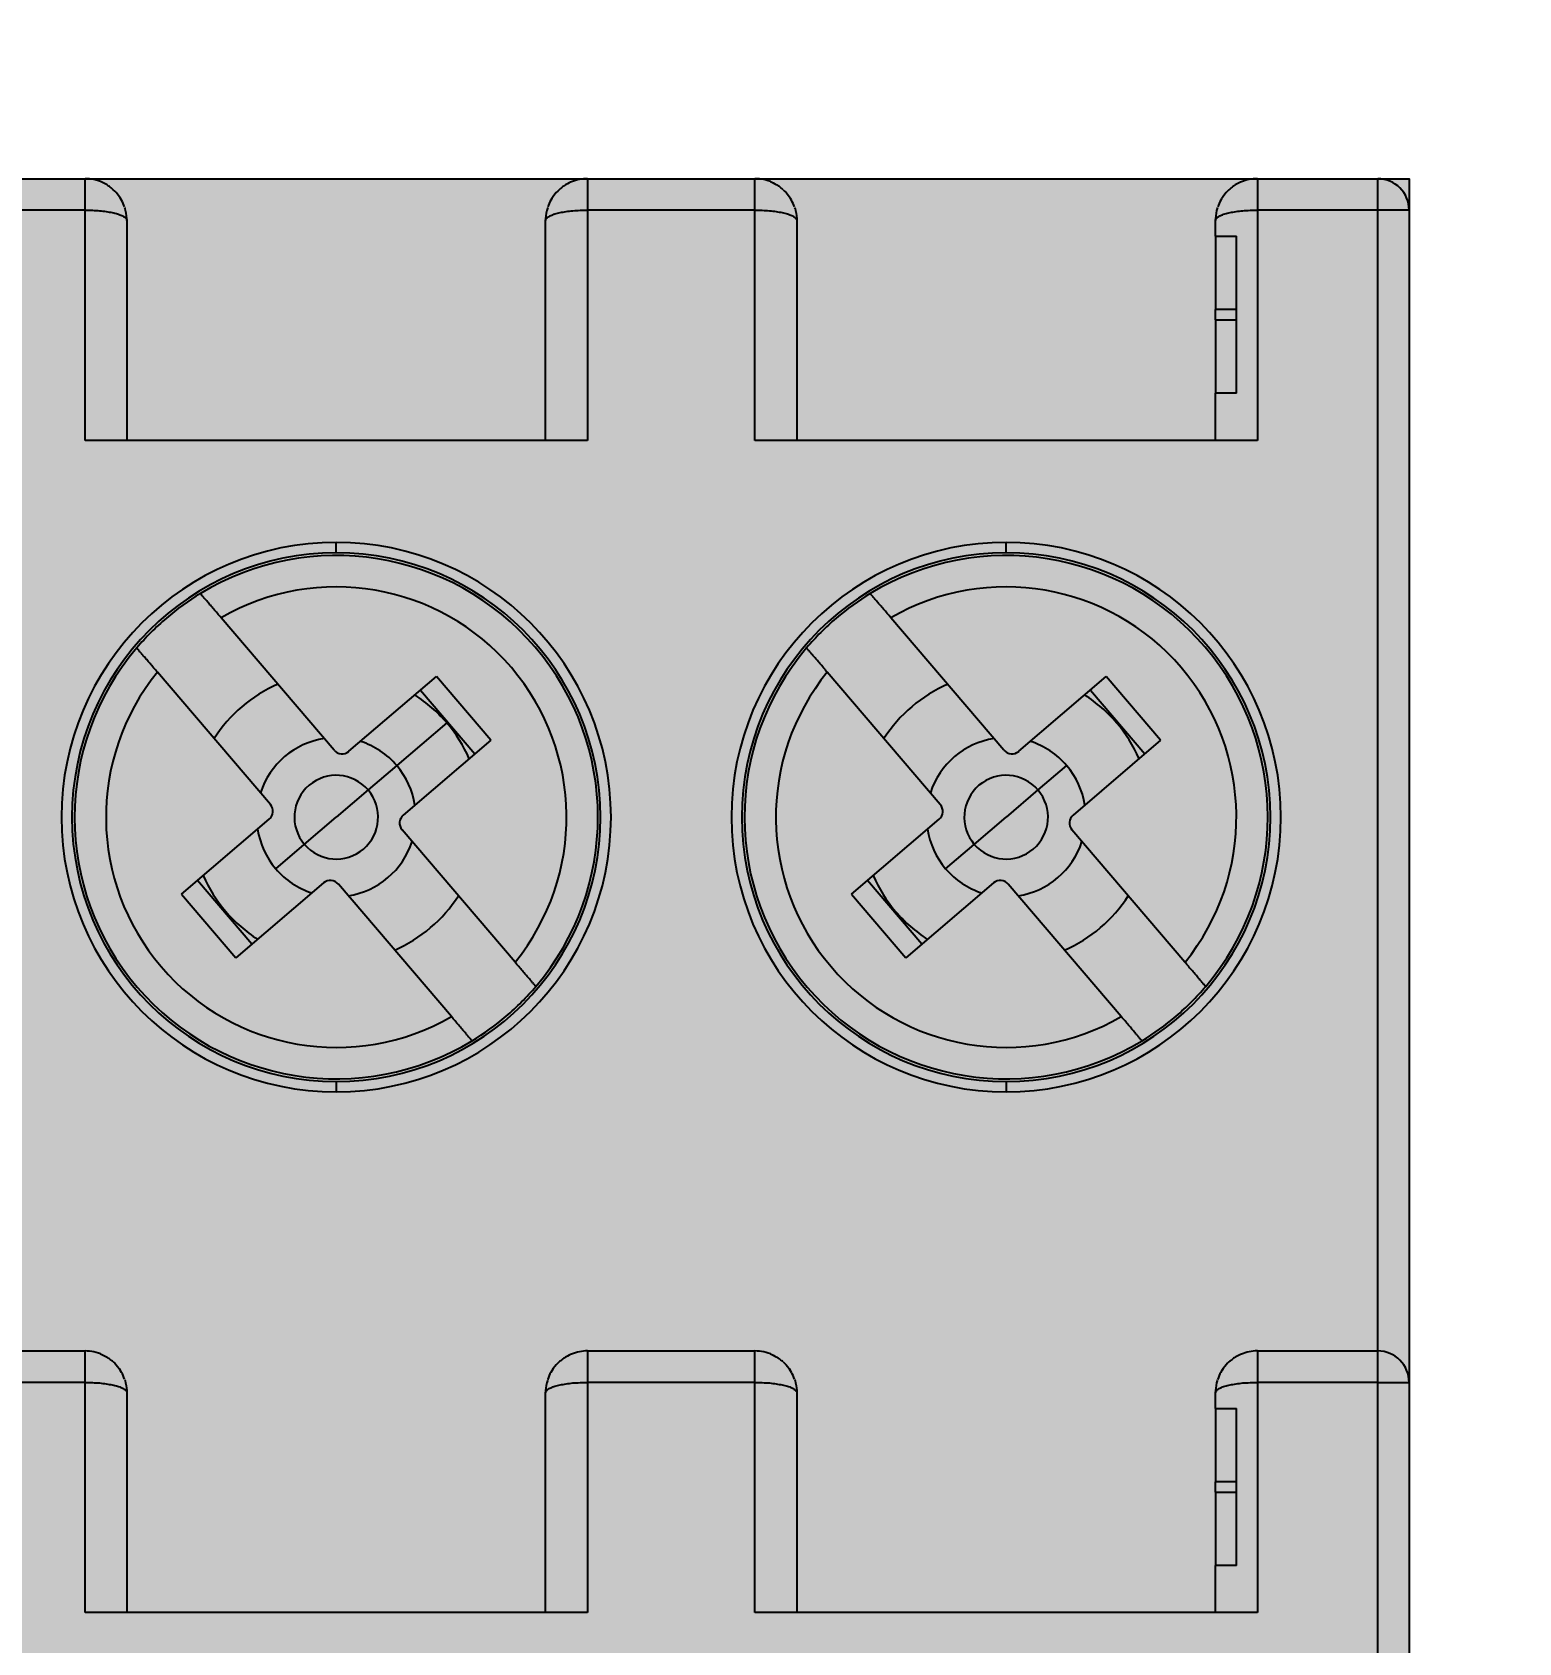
# Model space of a CAD drawing. Extents: x -20 to 1437, y -5898 to 436.
# Drawn here: x 955.69 to 969.89, y 103.17 to 118.56 of the extents above; entities that cross this region are included whole.
import ezdxf

# ---------------------------------------------------------------- set-up
doc = ezdxf.new("R2010")
doc.units = 0
doc.layers.add('MAIN-1', color=7, linetype='Continuous')
doc.layers.add('SYMS', color=7, linetype='Continuous')
doc.dimstyles.new('ISO-25', dxfattribs={"dimtxt": 2.5, "dimasz": 2.5, "dimexe": 1.25, "dimexo": 0.625, "dimtad": 1, "dimtxsty": 'Standard', "dimcen": 2.5, "dimadec": 0, "dimazin": 0, "dimtfac": 1, "dimtmove": 0, "dimatfit": 3, "dimfxl": 1, "dimarcsym": 0})

# ---------------------------------------------------------------- blocks, each defined once
blk = doc.blocks.new('*D43')
at = {"layer": 'Defpoints', "color": 0, "transparency": 16777216}
for p in [(1014.705, 432.767), (752.055, 274.435), (1014.705, -31.651)]:
    blk.add_point(p, dxfattribs=at)
at = {"layer": 'SYMS', "color": 0, "lineweight": -2, "transparency": 16777216}
for p, q in [((752.055, 275.06), (752.055, 434.017)), ((1014.705, -31.026), (1014.705, 434.017)), ((754.555, 432.767), (1012.205, 432.767))]:
    blk.add_line(p, q, dxfattribs=at)
at = {"layer": 'SYMS', "color": 0, "transparency": 16777216}
for points in [[(754.555, 433.183), (754.555, 432.35), (752.055, 432.767)], [(1012.205, 433.183), (1012.205, 432.35), (1014.705, 432.767)]]:
    blk.add_solid(points, dxfattribs=at)
at = {"layer": 'SYMS', "color": 0, "transparency": 16777216, "insert": (883.38, 434.85), "char_height": 2.5, "attachment_point": 5}
blk.add_mtext('262,65', dxfattribs=at)

msp = doc.modelspace()

# ---------------------------------------------------------------- hatches: boundary and pattern name
at = {"layer": 'SYMS', "true_color": 0x636466}
h = msp.add_hatch(color=251, dxfattribs=at)
h.dxf.hatch_style = 1
h.paths.add_polyline_path([(941.944, 38.159), (968.844, 38.159), (968.844, 117.159), (941.944, 117.159)])

# ---------------------------------------------------------------- linework, layer by layer
at = {"layer": 'MAIN-1'}
for p, q in [((954.594, 117.159), (956.194, 117.159)), ((956.194, 117.159), (960.994, 117.159)), ((956.194, 116.859), (956.194, 117.159)), ((956.215, 117.158), (956.194, 117.159)), ((956.237, 117.157), (956.215, 117.158)), ((956.258, 117.154), (956.237, 117.157)), ((956.279, 117.15), (956.258, 117.154)), ((956.301, 117.144), (956.279, 117.15)), ((956.321, 117.138), (956.301, 117.144)), ((956.342, 117.131), (956.321, 117.138)), ((956.354, 117.126), (956.342, 117.131)), ((956.367, 117.119), (956.354, 117.126)), ((956.385, 117.11), (956.367, 117.119)), ((956.404, 117.099), (956.385, 117.11)), ((960.802, 117.11), (960.783, 117.099)), ((960.82, 117.119), (960.802, 117.11)), ((960.833, 117.125), (960.82, 117.119)), ((960.843, 117.129), (960.833, 117.125)), ((960.861, 117.136), (960.843, 117.129)), ((960.879, 117.142), (960.861, 117.136)), ((960.898, 117.147), (960.879, 117.142)), ((960.917, 117.152), (960.898, 117.147)), ((960.936, 117.155), (960.917, 117.152)), ((960.955, 117.157), (960.936, 117.155)), ((960.974, 117.159), (960.955, 117.157)), ((960.994, 117.159), (960.974, 117.159)), ((960.994, 117.159), (962.594, 117.159)), ((960.994, 117.159), (960.994, 116.859)), ((962.594, 117.159), (967.394, 117.159)), ((962.615, 117.158), (962.594, 117.159)), ((962.594, 116.859), (962.594, 117.159)), ((962.637, 117.157), (962.615, 117.158)), ((962.658, 117.154), (962.637, 117.157)), ((962.679, 117.15), (962.658, 117.154)), ((962.701, 117.144), (962.679, 117.15)), ((962.721, 117.138), (962.701, 117.144)), ((962.742, 117.131), (962.721, 117.138)), ((962.742, 117.131), (962.754, 117.126)), ((962.754, 117.126), (962.767, 117.119)), ((962.767, 117.119), (962.785, 117.11)), ((962.785, 117.11), (962.804, 117.099)), ((967.202, 117.11), (967.183, 117.099)), ((967.22, 117.119), (967.202, 117.11)), ((967.233, 117.125), (967.22, 117.119)), ((967.243, 117.129), (967.233, 117.125)), ((967.261, 117.136), (967.243, 117.129)), ((967.279, 117.142), (967.261, 117.136)), ((967.298, 117.147), (967.279, 117.142)), ((967.317, 117.152), (967.298, 117.147)), ((967.336, 117.155), (967.317, 117.152)), ((967.355, 117.157), (967.336, 117.155)), ((967.374, 117.159), (967.355, 117.157)), ((967.394, 117.159), (967.374, 117.159)), ((967.394, 117.159), (968.544, 117.159)), ((967.394, 117.159), (967.394, 116.859)), ((968.544, 116.859), (968.544, 117.159)), ((956.413, 117.093), (956.404, 117.099)), ((956.42, 117.089), (956.413, 117.093)), ((956.428, 117.083), (956.42, 117.089)), ((956.435, 117.078), (956.428, 117.083)), ((956.443, 117.072), (956.435, 117.078)), ((956.45, 117.066), (956.443, 117.072)), ((956.457, 117.06), (956.45, 117.066)), ((956.464, 117.054), (956.457, 117.06)), ((956.478, 117.041), (956.464, 117.054)), ((956.491, 117.027), (956.478, 117.041)), ((956.505, 117.01), (956.491, 117.027)), ((956.52, 116.99), (956.505, 117.01)), ((956.53, 116.975), (956.52, 116.99)), ((956.534, 116.969), (956.525, 116.984)), ((956.525, 116.984), (956.53, 116.975)), ((956.543, 116.954), (956.534, 116.969)), ((956.551, 116.939), (956.543, 116.954)), ((960.645, 116.954), (960.636, 116.939)), ((960.653, 116.969), (960.645, 116.954)), ((960.663, 116.984), (960.653, 116.969)), ((960.667, 116.99), (960.657, 116.975)), ((960.657, 116.975), (960.663, 116.984)), ((960.683, 117.01), (960.667, 116.99)), ((960.696, 117.027), (960.683, 117.01)), ((960.71, 117.041), (960.696, 117.027)), ((960.723, 117.054), (960.71, 117.041)), ((960.73, 117.06), (960.723, 117.054)), ((960.737, 117.066), (960.73, 117.06)), ((960.745, 117.072), (960.737, 117.066)), ((960.752, 117.078), (960.745, 117.072)), ((960.76, 117.083), (960.752, 117.078)), ((960.767, 117.089), (960.76, 117.083)), ((960.774, 117.093), (960.767, 117.089)), ((960.783, 117.099), (960.774, 117.093)), ((962.804, 117.099), (962.813, 117.093)), ((962.813, 117.093), (962.82, 117.089)), ((962.828, 117.083), (962.82, 117.089)), ((962.835, 117.078), (962.828, 117.083)), ((962.843, 117.072), (962.835, 117.078)), ((962.85, 117.066), (962.843, 117.072)), ((962.857, 117.06), (962.85, 117.066)), ((962.864, 117.054), (962.857, 117.06)), ((962.864, 117.054), (962.878, 117.041)), ((962.878, 117.041), (962.891, 117.027)), ((962.891, 117.027), (962.905, 117.01)), ((962.905, 117.01), (962.92, 116.99)), ((962.92, 116.99), (962.93, 116.975)), ((962.934, 116.969), (962.925, 116.984)), ((962.93, 116.975), (962.925, 116.984)), ((962.943, 116.954), (962.934, 116.969)), ((962.951, 116.939), (962.943, 116.954)), ((967.045, 116.954), (967.036, 116.939)), ((967.053, 116.969), (967.045, 116.954)), ((967.063, 116.984), (967.053, 116.969)), ((967.067, 116.99), (967.057, 116.975)), ((967.057, 116.975), (967.063, 116.984)), ((967.083, 117.01), (967.067, 116.99)), ((967.096, 117.027), (967.083, 117.01)), ((967.11, 117.041), (967.096, 117.027)), ((967.123, 117.054), (967.11, 117.041)), ((967.13, 117.06), (967.123, 117.054)), ((967.137, 117.066), (967.13, 117.06)), ((967.145, 117.072), (967.137, 117.066)), ((967.152, 117.078), (967.145, 117.072)), ((967.16, 117.083), (967.152, 117.078)), ((967.167, 117.089), (967.16, 117.083)), ((967.174, 117.093), (967.167, 117.089)), ((967.183, 117.099), (967.174, 117.093)), ((956.194, 116.859), (954.594, 116.859)), ((956.194, 114.659), (956.194, 116.859)), ((956.194, 116.859), (956.211, 116.859)), ((956.211, 116.859), (956.229, 116.858)), ((956.229, 116.858), (956.246, 116.858)), ((956.246, 116.858), (956.264, 116.857)), ((956.264, 116.857), (956.281, 116.856)), ((956.281, 116.856), (956.298, 116.855)), ((956.298, 116.855), (956.315, 116.854)), ((956.315, 116.854), (956.332, 116.853)), ((956.332, 116.853), (956.349, 116.851)), ((956.349, 116.851), (956.365, 116.849)), ((956.365, 116.849), (956.381, 116.848)), ((956.381, 116.848), (956.396, 116.845)), ((956.396, 116.845), (956.411, 116.843)), ((956.411, 116.843), (956.426, 116.84)), ((956.426, 116.84), (956.44, 116.838)), ((956.44, 116.838), (956.454, 116.835)), ((956.454, 116.835), (956.468, 116.832)), ((956.468, 116.832), (956.48, 116.829)), ((956.48, 116.829), (956.493, 116.826)), ((956.493, 116.826), (956.504, 116.822)), ((956.504, 116.822), (956.515, 116.819)), ((956.515, 116.819), (956.526, 116.815)), ((956.526, 116.815), (956.536, 116.811)), ((956.536, 116.811), (956.545, 116.807)), ((956.545, 116.807), (956.553, 116.803)), ((956.558, 116.923), (956.551, 116.939)), ((956.553, 116.803), (956.561, 116.799)), ((956.565, 116.907), (956.558, 116.923)), ((956.561, 116.799), (956.567, 116.795)), ((956.571, 116.891), (956.565, 116.907)), ((956.567, 116.795), (956.573, 116.791)), ((956.577, 116.874), (956.573, 116.885)), ((956.582, 116.854), (956.577, 116.874)), ((956.587, 116.829), (956.582, 116.854)), ((956.591, 116.805), (956.587, 116.829)), ((956.593, 116.78), (956.591, 116.805)), ((960.596, 116.805), (960.594, 116.78)), ((960.6, 116.829), (960.596, 116.805)), ((960.605, 116.854), (960.6, 116.829)), ((960.611, 116.874), (960.605, 116.854)), ((960.614, 116.885), (960.611, 116.874)), ((960.614, 116.791), (960.62, 116.795)), ((960.622, 116.907), (960.616, 116.891)), ((960.62, 116.795), (960.627, 116.799)), ((960.629, 116.923), (960.622, 116.907)), ((960.627, 116.799), (960.634, 116.803)), ((960.636, 116.939), (960.629, 116.923)), ((960.634, 116.803), (960.643, 116.807)), ((960.643, 116.807), (960.652, 116.811)), ((960.652, 116.811), (960.662, 116.815)), ((960.662, 116.815), (960.672, 116.819)), ((960.672, 116.819), (960.683, 116.822)), ((960.683, 116.822), (960.695, 116.826)), ((960.695, 116.826), (960.707, 116.829)), ((960.707, 116.829), (960.72, 116.832)), ((960.72, 116.832), (960.733, 116.835)), ((960.733, 116.835), (960.747, 116.838)), ((960.747, 116.838), (960.761, 116.84)), ((960.761, 116.84), (960.776, 116.843)), ((960.776, 116.843), (960.791, 116.845)), ((960.791, 116.845), (960.807, 116.848)), ((960.807, 116.848), (960.823, 116.849)), ((960.823, 116.849), (960.839, 116.851)), ((960.839, 116.851), (960.855, 116.853)), ((960.855, 116.853), (960.872, 116.854)), ((960.872, 116.854), (960.889, 116.855)), ((960.889, 116.855), (960.906, 116.856)), ((960.906, 116.856), (960.924, 116.857)), ((960.924, 116.857), (960.941, 116.858)), ((960.941, 116.858), (960.959, 116.858)), ((960.959, 116.858), (960.976, 116.859)), ((960.976, 116.859), (960.994, 116.859)), ((962.594, 116.859), (960.994, 116.859)), ((960.994, 116.859), (960.994, 114.659)), ((962.594, 114.659), (962.594, 116.859)), ((962.594, 116.859), (962.611, 116.859)), ((962.611, 116.859), (962.629, 116.858)), ((962.629, 116.858), (962.646, 116.858)), ((962.646, 116.858), (962.664, 116.857)), ((962.664, 116.857), (962.681, 116.856)), ((962.681, 116.856), (962.698, 116.855)), ((962.698, 116.855), (962.715, 116.854)), ((962.715, 116.854), (962.732, 116.853)), ((962.732, 116.853), (962.749, 116.851)), ((962.749, 116.851), (962.765, 116.849)), ((962.765, 116.849), (962.781, 116.848)), ((962.781, 116.848), (962.796, 116.845)), ((962.796, 116.845), (962.811, 116.843)), ((962.811, 116.843), (962.826, 116.84)), ((962.826, 116.84), (962.84, 116.838)), ((962.84, 116.838), (962.854, 116.835)), ((962.854, 116.835), (962.868, 116.832)), ((962.868, 116.832), (962.88, 116.829)), ((962.88, 116.829), (962.893, 116.826)), ((962.893, 116.826), (962.904, 116.822)), ((962.904, 116.822), (962.915, 116.819)), ((962.915, 116.819), (962.926, 116.815)), ((962.926, 116.815), (962.936, 116.811)), ((962.936, 116.811), (962.945, 116.807)), ((962.945, 116.807), (962.953, 116.803)), ((962.958, 116.923), (962.951, 116.939)), ((962.953, 116.803), (962.961, 116.799)), ((962.965, 116.907), (962.958, 116.923)), ((962.961, 116.799), (962.967, 116.795)), ((962.971, 116.891), (962.965, 116.907)), ((962.967, 116.795), (962.973, 116.791)), ((962.973, 116.885), (962.977, 116.874)), ((962.977, 116.874), (962.982, 116.854)), ((962.982, 116.854), (962.987, 116.829)), ((962.987, 116.829), (962.991, 116.805)), ((962.991, 116.805), (962.993, 116.78)), ((966.996, 116.805), (966.994, 116.78)), ((967, 116.829), (966.996, 116.805)), ((967.005, 116.854), (967, 116.829)), ((967.011, 116.874), (967.005, 116.854)), ((967.014, 116.885), (967.011, 116.874)), ((967.014, 116.791), (967.02, 116.795)), ((967.022, 116.907), (967.016, 116.891)), ((967.02, 116.795), (967.027, 116.799)), ((967.029, 116.923), (967.022, 116.907)), ((967.027, 116.799), (967.034, 116.803)), ((967.036, 116.939), (967.029, 116.923)), ((967.034, 116.803), (967.043, 116.807)), ((967.043, 116.807), (967.052, 116.811)), ((967.052, 116.811), (967.062, 116.815)), ((967.062, 116.815), (967.072, 116.819)), ((967.072, 116.819), (967.083, 116.822)), ((967.083, 116.822), (967.095, 116.826)), ((967.095, 116.826), (967.107, 116.829)), ((967.107, 116.829), (967.12, 116.832)), ((967.12, 116.832), (967.133, 116.835)), ((967.133, 116.835), (967.147, 116.838)), ((967.147, 116.838), (967.161, 116.84)), ((967.161, 116.84), (967.176, 116.843)), ((967.176, 116.843), (967.191, 116.845)), ((967.191, 116.845), (967.207, 116.848)), ((967.207, 116.848), (967.223, 116.849)), ((967.223, 116.849), (967.239, 116.851)), ((967.239, 116.851), (967.255, 116.853)), ((967.255, 116.853), (967.272, 116.854)), ((967.272, 116.854), (967.289, 116.855)), ((967.289, 116.855), (967.306, 116.856)), ((967.306, 116.856), (967.324, 116.857)), ((967.324, 116.857), (967.341, 116.858)), ((967.341, 116.858), (967.359, 116.858)), ((967.359, 116.858), (967.376, 116.859)), ((967.376, 116.859), (967.394, 116.859)), ((968.544, 116.859), (967.394, 116.859)), ((967.394, 116.859), (967.394, 114.659)), ((968.544, 105.959), (968.544, 116.859)), ((968.844, 116.859), (968.544, 116.859)), ((968.844, 116.859), (968.844, 105.659)), ((956.573, 116.791), (956.579, 116.786)), ((956.579, 116.786), (956.583, 116.782)), ((956.583, 116.782), (956.587, 116.778)), ((956.587, 116.778), (956.59, 116.773)), ((956.59, 116.773), (956.592, 116.769)), ((956.592, 116.769), (956.593, 116.764)), ((956.594, 116.759), (956.593, 116.78)), ((956.593, 116.764), (956.594, 116.759)), ((956.594, 116.759), (956.594, 114.659)), ((960.594, 116.78), (960.594, 116.759)), ((960.594, 116.764), (960.595, 116.769)), ((960.594, 116.759), (960.594, 116.764)), ((960.594, 114.659), (960.594, 116.759)), ((960.595, 116.769), (960.597, 116.773)), ((960.597, 116.773), (960.6, 116.778)), ((960.6, 116.778), (960.604, 116.782)), ((960.604, 116.782), (960.609, 116.786)), ((960.609, 116.786), (960.614, 116.791)), ((962.973, 116.791), (962.979, 116.786)), ((962.979, 116.786), (962.983, 116.782)), ((962.983, 116.782), (962.987, 116.778)), ((962.987, 116.778), (962.99, 116.773)), ((962.99, 116.773), (962.992, 116.769)), ((962.992, 116.769), (962.993, 116.764)), ((962.993, 116.78), (962.994, 116.759)), ((962.993, 116.764), (962.994, 116.759)), ((962.994, 116.759), (962.994, 114.659)), ((966.994, 116.78), (966.994, 116.759)), ((966.994, 116.764), (966.995, 116.769)), ((966.994, 116.759), (966.994, 116.764)), ((966.994, 116.609), (966.994, 116.759)), ((966.995, 116.769), (966.997, 116.773)), ((966.997, 116.773), (967, 116.778)), ((967, 116.778), (967.004, 116.782)), ((967.004, 116.782), (967.009, 116.786)), ((967.009, 116.786), (967.014, 116.791)), ((966.994, 116.609), (966.994, 115.909)), ((966.994, 116.609), (967.194, 116.609)), ((967.194, 115.109), (967.194, 116.609)), ((966.994, 115.809), (966.994, 115.909)), ((967.194, 115.909), (966.994, 115.909)), ((966.994, 115.809), (966.994, 115.109)), ((966.994, 115.809), (967.194, 115.809)), ((966.994, 114.659), (966.994, 115.109)), ((967.194, 115.109), (966.994, 115.109)), ((960.994, 114.659), (956.194, 114.659)), ((967.394, 114.659), (962.594, 114.659)), ((958.594, 113.584), (958.594, 113.684)), ((964.994, 113.584), (964.994, 113.684)), ((957.296, 113.195), (957.296, 113.196)), ((957.297, 113.194), (957.296, 113.195)), ((957.296, 113.195), (957.296, 113.195)), ((957.299, 113.192), (957.297, 113.194)), ((957.301, 113.19), (957.299, 113.192)), ((957.303, 113.187), (957.301, 113.19)), ((957.305, 113.184), (957.303, 113.187)), ((957.308, 113.181), (957.305, 113.184)), ((957.311, 113.177), (957.308, 113.181)), ((957.315, 113.173), (957.311, 113.177)), ((957.319, 113.168), (957.315, 113.173)), ((957.323, 113.163), (957.319, 113.168)), ((957.328, 113.158), (957.323, 113.163)), ((957.333, 113.152), (957.328, 113.158)), ((957.338, 113.146), (957.333, 113.152)), ((957.344, 113.139), (957.338, 113.146)), ((957.35, 113.132), (957.344, 113.139)), ((957.356, 113.125), (957.35, 113.132)), ((957.363, 113.117), (957.356, 113.125)), ((957.369, 113.109), (957.363, 113.117)), ((957.376, 113.101), (957.369, 113.109)), ((957.384, 113.092), (957.376, 113.101)), ((963.696, 113.195), (963.696, 113.196)), ((963.697, 113.194), (963.696, 113.195)), ((963.696, 113.195), (963.696, 113.195)), ((963.699, 113.192), (963.697, 113.194)), ((963.701, 113.19), (963.699, 113.192)), ((963.703, 113.187), (963.701, 113.19)), ((963.705, 113.184), (963.703, 113.187)), ((963.708, 113.181), (963.705, 113.184)), ((963.711, 113.177), (963.708, 113.181)), ((963.715, 113.173), (963.711, 113.177)), ((963.719, 113.168), (963.715, 113.173)), ((963.723, 113.163), (963.719, 113.168)), ((963.728, 113.158), (963.723, 113.163)), ((963.733, 113.152), (963.728, 113.158)), ((963.738, 113.146), (963.733, 113.152)), ((963.744, 113.139), (963.738, 113.146)), ((963.75, 113.132), (963.744, 113.139)), ((963.756, 113.125), (963.75, 113.132)), ((963.763, 113.117), (963.756, 113.125)), ((963.769, 113.109), (963.763, 113.117)), ((963.776, 113.101), (963.769, 113.109)), ((963.784, 113.092), (963.776, 113.101)), ((957.391, 113.084), (957.384, 113.092)), ((957.399, 113.075), (957.391, 113.084)), ((957.407, 113.065), (957.399, 113.075)), ((957.415, 113.056), (957.407, 113.065)), ((957.423, 113.046), (957.415, 113.056)), ((957.432, 113.036), (957.423, 113.046)), ((957.44, 113.026), (957.432, 113.036)), ((957.449, 113.016), (957.44, 113.026)), ((957.458, 113.006), (957.449, 113.016)), ((957.467, 112.995), (957.458, 113.006)), ((957.475, 112.985), (957.467, 112.995)), ((957.484, 112.975), (957.475, 112.985)), ((957.493, 112.964), (957.484, 112.975)), ((958.573, 111.699), (957.493, 112.964)), ((963.791, 113.084), (963.784, 113.092)), ((963.799, 113.075), (963.791, 113.084)), ((963.807, 113.065), (963.799, 113.075)), ((963.815, 113.056), (963.807, 113.065)), ((963.823, 113.046), (963.815, 113.056)), ((963.832, 113.036), (963.823, 113.046)), ((963.84, 113.026), (963.832, 113.036)), ((963.849, 113.016), (963.84, 113.026)), ((963.858, 113.006), (963.849, 113.016)), ((963.867, 112.995), (963.858, 113.006)), ((963.875, 112.985), (963.867, 112.995)), ((963.884, 112.975), (963.875, 112.985)), ((963.893, 112.964), (963.884, 112.975)), ((964.973, 111.699), (963.893, 112.964)), ((956.688, 112.675), (956.687, 112.676)), ((956.687, 112.676), (956.687, 112.676)), ((956.689, 112.674), (956.688, 112.675)), ((956.69, 112.673), (956.689, 112.674)), ((956.692, 112.67), (956.69, 112.673)), ((956.694, 112.668), (956.692, 112.67)), ((956.697, 112.665), (956.694, 112.668)), ((956.7, 112.662), (956.697, 112.665)), ((956.703, 112.658), (956.7, 112.662)), ((956.707, 112.654), (956.703, 112.658)), ((956.71, 112.649), (956.707, 112.654)), ((956.715, 112.644), (956.71, 112.649)), ((956.719, 112.638), (956.715, 112.644)), ((956.724, 112.633), (956.719, 112.638)), ((963.088, 112.675), (963.087, 112.676)), ((963.087, 112.676), (963.087, 112.676)), ((963.089, 112.674), (963.088, 112.675)), ((963.09, 112.673), (963.089, 112.674)), ((963.092, 112.67), (963.09, 112.673)), ((963.094, 112.668), (963.092, 112.67)), ((963.097, 112.665), (963.094, 112.668)), ((963.1, 112.662), (963.097, 112.665)), ((963.103, 112.658), (963.1, 112.662)), ((963.107, 112.654), (963.103, 112.658)), ((963.11, 112.649), (963.107, 112.654)), ((963.115, 112.644), (963.11, 112.649)), ((963.119, 112.638), (963.115, 112.644)), ((963.124, 112.633), (963.119, 112.638)), ((956.73, 112.626), (956.724, 112.633)), ((956.735, 112.62), (956.73, 112.626)), ((956.741, 112.613), (956.735, 112.62)), ((956.748, 112.605), (956.741, 112.613)), ((956.754, 112.598), (956.748, 112.605)), ((956.761, 112.59), (956.754, 112.598)), ((956.768, 112.582), (956.761, 112.59)), ((956.775, 112.573), (956.768, 112.582)), ((956.783, 112.564), (956.775, 112.573)), ((956.791, 112.555), (956.783, 112.564)), ((956.798, 112.546), (956.791, 112.555)), ((956.807, 112.536), (956.798, 112.546)), ((956.815, 112.527), (956.807, 112.536)), ((956.823, 112.517), (956.815, 112.527)), ((956.832, 112.507), (956.823, 112.517)), ((956.84, 112.497), (956.832, 112.507)), ((956.849, 112.486), (956.84, 112.497)), ((956.858, 112.476), (956.849, 112.486)), ((963.13, 112.626), (963.124, 112.633)), ((963.135, 112.62), (963.13, 112.626)), ((963.141, 112.613), (963.135, 112.62)), ((963.148, 112.605), (963.141, 112.613)), ((963.154, 112.598), (963.148, 112.605)), ((963.161, 112.59), (963.154, 112.598)), ((963.168, 112.582), (963.161, 112.59)), ((963.175, 112.573), (963.168, 112.582)), ((963.183, 112.564), (963.175, 112.573)), ((963.191, 112.555), (963.183, 112.564)), ((963.198, 112.546), (963.191, 112.555)), ((963.207, 112.536), (963.198, 112.546)), ((963.215, 112.527), (963.207, 112.536)), ((963.223, 112.517), (963.215, 112.527)), ((963.232, 112.507), (963.223, 112.517)), ((963.24, 112.497), (963.232, 112.507)), ((963.249, 112.486), (963.24, 112.497)), ((963.258, 112.476), (963.249, 112.486)), ((956.867, 112.466), (956.858, 112.476)), ((956.876, 112.455), (956.867, 112.466)), ((956.885, 112.445), (956.876, 112.455)), ((957.965, 111.18), (956.885, 112.445)), ((958.714, 111.688), (959.551, 112.402)), ((960.07, 111.794), (959.551, 112.402)), ((963.267, 112.466), (963.258, 112.476)), ((963.276, 112.455), (963.267, 112.466)), ((963.285, 112.445), (963.276, 112.455)), ((964.365, 111.18), (963.285, 112.445)), ((965.114, 111.688), (965.951, 112.402)), ((966.47, 111.794), (965.951, 112.402)), ((959.399, 112.272), (959.918, 111.664)), ((965.799, 112.272), (966.318, 111.664)), ((959.649, 111.96), (959.172, 111.552)), ((960.07, 111.794), (959.234, 111.079)), ((966.47, 111.794), (965.634, 111.079)), ((959.172, 111.552), (958.898, 111.319)), ((965.572, 111.552), (965.298, 111.319)), ((958.898, 111.319), (958.594, 111.059)), ((965.298, 111.319), (964.994, 111.059)), ((957.117, 110.324), (957.954, 111.039)), ((958.289, 110.799), (958.594, 111.059)), ((963.517, 110.324), (964.354, 111.039)), ((964.689, 110.799), (964.994, 111.059)), ((958.016, 110.566), (958.289, 110.799)), ((960.302, 109.673), (959.223, 110.938)), ((964.416, 110.566), (964.689, 110.799)), ((966.702, 109.673), (965.623, 110.938)), ((957.789, 109.846), (957.269, 110.454)), ((958.473, 110.43), (957.636, 109.716)), ((959.694, 109.154), (958.614, 110.419)), ((964.189, 109.846), (963.669, 110.454)), ((964.873, 110.43), (964.036, 109.716)), ((966.094, 109.154), (965.014, 110.419)), ((957.117, 110.324), (957.636, 109.716)), ((963.517, 110.324), (964.036, 109.716)), ((960.311, 109.663), (960.302, 109.673)), ((960.32, 109.652), (960.311, 109.663)), ((960.329, 109.642), (960.32, 109.652)), ((960.338, 109.632), (960.329, 109.642)), ((960.347, 109.621), (960.338, 109.632)), ((960.356, 109.611), (960.347, 109.621)), ((960.364, 109.601), (960.356, 109.611)), ((960.373, 109.591), (960.364, 109.601)), ((960.381, 109.582), (960.373, 109.591)), ((960.389, 109.572), (960.381, 109.582)), ((960.397, 109.563), (960.389, 109.572)), ((960.405, 109.554), (960.397, 109.563)), ((966.711, 109.663), (966.702, 109.673)), ((966.72, 109.652), (966.711, 109.663)), ((966.729, 109.642), (966.72, 109.652)), ((966.738, 109.632), (966.729, 109.642)), ((966.747, 109.621), (966.738, 109.632)), ((966.756, 109.611), (966.747, 109.621)), ((966.764, 109.601), (966.756, 109.611)), ((966.773, 109.591), (966.764, 109.601)), ((966.781, 109.582), (966.773, 109.591)), ((966.789, 109.572), (966.781, 109.582)), ((966.797, 109.563), (966.789, 109.572)), ((966.805, 109.554), (966.797, 109.563)), ((960.412, 109.545), (960.405, 109.554)), ((960.419, 109.536), (960.412, 109.545)), ((960.426, 109.528), (960.419, 109.536)), ((960.433, 109.52), (960.426, 109.528)), ((960.44, 109.513), (960.433, 109.52)), ((960.446, 109.505), (960.44, 109.513)), ((960.452, 109.498), (960.446, 109.505)), ((960.458, 109.492), (960.452, 109.498)), ((960.463, 109.485), (960.458, 109.492)), ((960.468, 109.48), (960.463, 109.485)), ((960.473, 109.474), (960.468, 109.48)), ((960.477, 109.469), (960.473, 109.474)), ((960.481, 109.464), (960.477, 109.469)), ((960.484, 109.46), (960.481, 109.464)), ((960.488, 109.456), (960.484, 109.46)), ((960.491, 109.453), (960.488, 109.456)), ((960.493, 109.45), (960.491, 109.453)), ((960.495, 109.447), (960.493, 109.45)), ((960.497, 109.445), (960.495, 109.447)), ((960.498, 109.444), (960.497, 109.445)), ((960.499, 109.443), (960.498, 109.444)), ((960.5, 109.442), (960.499, 109.443)), ((960.5, 109.442), (960.5, 109.442)), ((966.812, 109.545), (966.805, 109.554)), ((966.819, 109.536), (966.812, 109.545)), ((966.826, 109.528), (966.819, 109.536)), ((966.833, 109.52), (966.826, 109.528)), ((966.84, 109.513), (966.833, 109.52)), ((966.846, 109.505), (966.84, 109.513)), ((966.852, 109.498), (966.846, 109.505)), ((966.858, 109.492), (966.852, 109.498)), ((966.863, 109.485), (966.858, 109.492)), ((966.868, 109.48), (966.863, 109.485)), ((966.873, 109.474), (966.868, 109.48)), ((966.877, 109.469), (966.873, 109.474)), ((966.881, 109.464), (966.877, 109.469)), ((966.884, 109.46), (966.881, 109.464)), ((966.888, 109.456), (966.884, 109.46)), ((966.891, 109.453), (966.888, 109.456)), ((966.893, 109.45), (966.891, 109.453)), ((966.895, 109.447), (966.893, 109.45)), ((966.897, 109.445), (966.895, 109.447)), ((966.898, 109.444), (966.897, 109.445)), ((966.899, 109.443), (966.898, 109.444)), ((966.9, 109.442), (966.899, 109.443)), ((966.9, 109.442), (966.9, 109.442)), ((959.703, 109.143), (959.694, 109.154)), ((959.712, 109.133), (959.703, 109.143)), ((959.721, 109.122), (959.712, 109.133)), ((959.73, 109.112), (959.721, 109.122)), ((959.738, 109.102), (959.73, 109.112)), ((959.747, 109.092), (959.738, 109.102)), ((966.103, 109.143), (966.094, 109.154)), ((966.112, 109.133), (966.103, 109.143)), ((966.121, 109.122), (966.112, 109.133)), ((966.13, 109.112), (966.121, 109.122)), ((966.138, 109.102), (966.13, 109.112)), ((966.147, 109.092), (966.138, 109.102)), ((959.756, 109.082), (959.747, 109.092)), ((959.764, 109.072), (959.756, 109.082)), ((959.772, 109.062), (959.764, 109.072)), ((959.781, 109.053), (959.772, 109.062)), ((959.788, 109.043), (959.781, 109.053)), ((959.796, 109.034), (959.788, 109.043)), ((959.804, 109.025), (959.796, 109.034)), ((959.811, 109.017), (959.804, 109.025)), ((959.818, 109.009), (959.811, 109.017)), ((959.825, 109.001), (959.818, 109.009)), ((959.831, 108.993), (959.825, 109.001)), ((959.838, 108.986), (959.831, 108.993)), ((959.843, 108.979), (959.838, 108.986)), ((959.849, 108.972), (959.843, 108.979)), ((959.854, 108.966), (959.849, 108.972)), ((959.859, 108.96), (959.854, 108.966)), ((959.864, 108.955), (959.859, 108.96)), ((959.868, 108.95), (959.864, 108.955)), ((959.872, 108.945), (959.868, 108.95)), ((966.156, 109.082), (966.147, 109.092)), ((966.164, 109.072), (966.156, 109.082)), ((966.172, 109.062), (966.164, 109.072)), ((966.181, 109.053), (966.172, 109.062)), ((966.188, 109.043), (966.181, 109.053)), ((966.196, 109.034), (966.188, 109.043)), ((966.204, 109.025), (966.196, 109.034)), ((966.211, 109.017), (966.204, 109.025)), ((966.218, 109.009), (966.211, 109.017)), ((966.225, 109.001), (966.218, 109.009)), ((966.231, 108.993), (966.225, 109.001)), ((966.238, 108.986), (966.231, 108.993)), ((966.243, 108.979), (966.238, 108.986)), ((966.249, 108.972), (966.243, 108.979)), ((966.254, 108.966), (966.249, 108.972)), ((966.259, 108.96), (966.254, 108.966)), ((966.264, 108.955), (966.259, 108.96)), ((966.268, 108.95), (966.264, 108.955)), ((966.272, 108.945), (966.268, 108.95)), ((959.876, 108.941), (959.872, 108.945)), ((959.879, 108.937), (959.876, 108.941)), ((959.882, 108.933), (959.879, 108.937)), ((959.885, 108.931), (959.882, 108.933)), ((959.887, 108.928), (959.885, 108.931)), ((959.889, 108.926), (959.887, 108.928)), ((959.89, 108.924), (959.889, 108.926)), ((959.891, 108.923), (959.89, 108.924)), ((959.892, 108.923), (959.891, 108.923)), ((959.892, 108.922), (959.892, 108.923)), ((966.276, 108.941), (966.272, 108.945)), ((966.279, 108.937), (966.276, 108.941)), ((966.282, 108.933), (966.279, 108.937)), ((966.285, 108.931), (966.282, 108.933)), ((966.287, 108.928), (966.285, 108.931)), ((966.289, 108.926), (966.287, 108.928)), ((966.29, 108.924), (966.289, 108.926)), ((966.291, 108.923), (966.29, 108.924)), ((966.292, 108.923), (966.291, 108.923)), ((966.292, 108.922), (966.292, 108.923)), ((958.594, 108.534), (958.594, 108.434)), ((964.994, 108.534), (964.994, 108.434)), ((954.594, 105.959), (956.194, 105.959)), ((956.215, 105.958), (956.194, 105.959)), ((956.194, 105.659), (956.194, 105.959)), ((956.237, 105.957), (956.215, 105.958)), ((956.258, 105.954), (956.237, 105.957)), ((956.279, 105.95), (956.258, 105.954)), ((956.301, 105.944), (956.279, 105.95)), ((956.321, 105.938), (956.301, 105.944)), ((956.342, 105.931), (956.321, 105.938)), ((956.342, 105.931), (956.354, 105.926)), ((956.354, 105.926), (956.367, 105.919)), ((956.367, 105.919), (956.385, 105.91)), ((956.385, 105.91), (956.404, 105.899)), ((956.404, 105.899), (956.413, 105.893)), ((956.413, 105.893), (956.42, 105.889)), ((956.428, 105.883), (956.42, 105.889)), ((956.435, 105.878), (956.428, 105.883)), ((956.443, 105.872), (956.435, 105.878)), ((956.45, 105.866), (956.443, 105.872)), ((960.745, 105.872), (960.737, 105.866)), ((960.752, 105.878), (960.745, 105.872)), ((960.76, 105.883), (960.752, 105.878)), ((960.767, 105.889), (960.76, 105.883)), ((960.774, 105.893), (960.767, 105.889)), ((960.783, 105.899), (960.774, 105.893)), ((960.802, 105.91), (960.783, 105.899)), ((960.82, 105.919), (960.802, 105.91)), ((960.833, 105.925), (960.82, 105.919)), ((960.843, 105.929), (960.833, 105.925)), ((960.861, 105.936), (960.843, 105.929)), ((960.879, 105.942), (960.861, 105.936)), ((960.898, 105.947), (960.879, 105.942)), ((960.917, 105.952), (960.898, 105.947)), ((960.936, 105.955), (960.917, 105.952)), ((960.955, 105.957), (960.936, 105.955)), ((960.974, 105.959), (960.955, 105.957)), ((960.994, 105.959), (960.974, 105.959)), ((960.994, 105.959), (962.594, 105.959)), ((960.994, 105.959), (960.994, 105.659)), ((962.615, 105.958), (962.594, 105.959)), ((962.594, 105.659), (962.594, 105.959)), ((962.637, 105.957), (962.615, 105.958)), ((962.658, 105.954), (962.637, 105.957)), ((962.679, 105.95), (962.658, 105.954)), ((962.701, 105.944), (962.679, 105.95)), ((962.721, 105.938), (962.701, 105.944)), ((962.742, 105.931), (962.721, 105.938)), ((962.742, 105.931), (962.754, 105.926)), ((962.754, 105.926), (962.767, 105.919)), ((962.767, 105.919), (962.785, 105.91)), ((962.785, 105.91), (962.804, 105.899)), ((962.804, 105.899), (962.813, 105.893)), ((962.813, 105.893), (962.82, 105.889)), ((962.828, 105.883), (962.82, 105.889)), ((962.835, 105.878), (962.828, 105.883)), ((962.843, 105.872), (962.835, 105.878)), ((962.85, 105.866), (962.843, 105.872)), ((967.145, 105.872), (967.137, 105.866)), ((967.152, 105.878), (967.145, 105.872)), ((967.16, 105.883), (967.152, 105.878)), ((967.167, 105.889), (967.16, 105.883)), ((967.174, 105.893), (967.167, 105.889)), ((967.183, 105.899), (967.174, 105.893)), ((967.202, 105.91), (967.183, 105.899)), ((967.22, 105.919), (967.202, 105.91)), ((967.233, 105.925), (967.22, 105.919)), ((967.243, 105.929), (967.233, 105.925)), ((967.261, 105.936), (967.243, 105.929)), ((967.279, 105.942), (967.261, 105.936)), ((967.298, 105.947), (967.279, 105.942)), ((967.317, 105.952), (967.298, 105.947)), ((967.336, 105.955), (967.317, 105.952)), ((967.355, 105.957), (967.336, 105.955)), ((967.374, 105.959), (967.355, 105.957)), ((967.394, 105.959), (967.374, 105.959)), ((967.394, 105.959), (968.544, 105.959)), ((967.394, 105.959), (967.394, 105.659)), ((968.544, 105.659), (968.544, 105.959)), ((956.457, 105.86), (956.45, 105.866)), ((956.464, 105.854), (956.457, 105.86)), ((956.464, 105.854), (956.478, 105.841)), ((956.478, 105.841), (956.491, 105.827)), ((956.491, 105.827), (956.505, 105.81)), ((956.505, 105.81), (956.52, 105.79)), ((956.52, 105.79), (956.53, 105.775)), ((956.534, 105.769), (956.525, 105.784)), ((956.53, 105.775), (956.525, 105.784)), ((956.543, 105.754), (956.534, 105.769)), ((956.551, 105.739), (956.543, 105.754)), ((956.558, 105.723), (956.551, 105.739)), ((956.565, 105.707), (956.558, 105.723)), ((960.629, 105.723), (960.622, 105.707)), ((960.636, 105.739), (960.629, 105.723)), ((960.645, 105.754), (960.636, 105.739)), ((960.653, 105.769), (960.645, 105.754)), ((960.663, 105.784), (960.653, 105.769)), ((960.667, 105.79), (960.657, 105.775)), ((960.657, 105.775), (960.663, 105.784)), ((960.683, 105.81), (960.667, 105.79)), ((960.696, 105.827), (960.683, 105.81)), ((960.71, 105.841), (960.696, 105.827)), ((960.723, 105.854), (960.71, 105.841)), ((960.73, 105.86), (960.723, 105.854)), ((960.737, 105.866), (960.73, 105.86)), ((962.857, 105.86), (962.85, 105.866)), ((962.864, 105.854), (962.857, 105.86)), ((962.864, 105.854), (962.878, 105.841)), ((962.878, 105.841), (962.891, 105.827)), ((962.891, 105.827), (962.905, 105.81)), ((962.905, 105.81), (962.92, 105.79)), ((962.92, 105.79), (962.93, 105.775)), ((962.934, 105.769), (962.925, 105.784)), ((962.93, 105.775), (962.925, 105.784)), ((962.943, 105.754), (962.934, 105.769)), ((962.951, 105.739), (962.943, 105.754)), ((962.958, 105.723), (962.951, 105.739)), ((962.965, 105.707), (962.958, 105.723)), ((967.029, 105.723), (967.022, 105.707)), ((967.036, 105.739), (967.029, 105.723)), ((967.045, 105.754), (967.036, 105.739)), ((967.053, 105.769), (967.045, 105.754)), ((967.063, 105.784), (967.053, 105.769)), ((967.067, 105.79), (967.057, 105.775)), ((967.057, 105.775), (967.063, 105.784)), ((967.083, 105.81), (967.067, 105.79)), ((967.096, 105.827), (967.083, 105.81)), ((967.11, 105.841), (967.096, 105.827)), ((967.123, 105.854), (967.11, 105.841)), ((967.13, 105.86), (967.123, 105.854)), ((967.137, 105.866), (967.13, 105.86)), ((956.194, 105.659), (954.594, 105.659)), ((956.194, 103.459), (956.194, 105.659)), ((956.194, 105.659), (956.211, 105.659)), ((956.211, 105.659), (956.229, 105.658)), ((956.229, 105.658), (956.246, 105.658)), ((956.246, 105.658), (956.264, 105.657)), ((956.264, 105.657), (956.281, 105.656)), ((956.281, 105.656), (956.298, 105.655)), ((956.298, 105.655), (956.315, 105.654)), ((956.315, 105.654), (956.332, 105.653)), ((956.332, 105.653), (956.349, 105.651)), ((956.349, 105.651), (956.365, 105.649)), ((956.365, 105.649), (956.381, 105.648)), ((956.381, 105.648), (956.396, 105.645)), ((956.396, 105.645), (956.411, 105.643)), ((956.411, 105.643), (956.426, 105.64)), ((956.426, 105.64), (956.44, 105.638)), ((956.44, 105.638), (956.454, 105.635)), ((956.454, 105.635), (956.468, 105.632)), ((956.468, 105.632), (956.48, 105.629)), ((956.48, 105.629), (956.493, 105.626)), ((956.493, 105.626), (956.504, 105.622)), ((956.504, 105.622), (956.515, 105.619)), ((956.515, 105.619), (956.526, 105.615)), ((956.526, 105.615), (956.536, 105.611)), ((956.536, 105.611), (956.545, 105.607)), ((956.545, 105.607), (956.553, 105.603)), ((956.553, 105.603), (956.561, 105.599)), ((956.561, 105.599), (956.567, 105.595)), ((956.571, 105.691), (956.565, 105.707)), ((956.567, 105.595), (956.573, 105.591)), ((956.573, 105.685), (956.577, 105.674)), ((956.573, 105.591), (956.579, 105.586)), ((956.577, 105.674), (956.582, 105.654)), ((956.579, 105.586), (956.583, 105.582)), ((956.582, 105.654), (956.587, 105.629)), ((956.583, 105.582), (956.587, 105.578)), ((956.587, 105.629), (956.591, 105.605)), ((956.587, 105.578), (956.59, 105.573)), ((956.59, 105.573), (956.592, 105.569)), ((956.591, 105.605), (956.593, 105.58)), ((956.592, 105.569), (956.593, 105.564)), ((956.593, 105.58), (956.594, 105.559)), ((956.593, 105.564), (956.594, 105.559)), ((960.596, 105.605), (960.594, 105.58)), ((960.594, 105.58), (960.594, 105.559)), ((960.594, 105.564), (960.595, 105.569)), ((960.594, 105.559), (960.594, 105.564)), ((960.595, 105.569), (960.597, 105.573)), ((960.6, 105.629), (960.596, 105.605)), ((960.597, 105.573), (960.6, 105.578)), ((960.605, 105.654), (960.6, 105.629)), ((960.6, 105.578), (960.604, 105.582)), ((960.604, 105.582), (960.609, 105.586)), ((960.611, 105.674), (960.605, 105.654)), ((960.609, 105.586), (960.614, 105.591)), ((960.614, 105.685), (960.611, 105.674)), ((960.614, 105.591), (960.62, 105.595)), ((960.622, 105.707), (960.616, 105.691)), ((960.62, 105.595), (960.627, 105.599)), ((960.627, 105.599), (960.634, 105.603)), ((960.634, 105.603), (960.643, 105.607)), ((960.643, 105.607), (960.652, 105.611)), ((960.652, 105.611), (960.662, 105.615)), ((960.662, 105.615), (960.672, 105.619)), ((960.672, 105.619), (960.683, 105.622)), ((960.683, 105.622), (960.695, 105.626)), ((960.695, 105.626), (960.707, 105.629)), ((960.707, 105.629), (960.72, 105.632)), ((960.72, 105.632), (960.733, 105.635)), ((960.733, 105.635), (960.747, 105.638)), ((960.747, 105.638), (960.761, 105.64)), ((960.761, 105.64), (960.776, 105.643)), ((960.776, 105.643), (960.791, 105.645)), ((960.791, 105.645), (960.807, 105.648)), ((960.807, 105.648), (960.823, 105.649)), ((960.823, 105.649), (960.839, 105.651)), ((960.839, 105.651), (960.855, 105.653)), ((960.855, 105.653), (960.872, 105.654)), ((960.872, 105.654), (960.889, 105.655)), ((960.889, 105.655), (960.906, 105.656)), ((960.906, 105.656), (960.924, 105.657)), ((960.924, 105.657), (960.941, 105.658)), ((960.941, 105.658), (960.959, 105.658)), ((960.959, 105.658), (960.976, 105.659)), ((960.976, 105.659), (960.994, 105.659)), ((962.594, 105.659), (960.994, 105.659)), ((960.994, 105.659), (960.994, 103.459)), ((962.594, 103.459), (962.594, 105.659)), ((962.594, 105.659), (962.611, 105.659)), ((962.611, 105.659), (962.629, 105.658)), ((962.629, 105.658), (962.646, 105.658)), ((962.646, 105.658), (962.664, 105.657)), ((962.664, 105.657), (962.681, 105.656)), ((962.681, 105.656), (962.698, 105.655)), ((962.698, 105.655), (962.715, 105.654)), ((962.715, 105.654), (962.732, 105.653)), ((962.732, 105.653), (962.749, 105.651)), ((962.749, 105.651), (962.765, 105.649)), ((962.765, 105.649), (962.781, 105.648)), ((962.781, 105.648), (962.796, 105.645)), ((962.796, 105.645), (962.811, 105.643)), ((962.811, 105.643), (962.826, 105.64)), ((962.826, 105.64), (962.84, 105.638)), ((962.84, 105.638), (962.854, 105.635)), ((962.854, 105.635), (962.868, 105.632)), ((962.868, 105.632), (962.88, 105.629)), ((962.88, 105.629), (962.893, 105.626)), ((962.893, 105.626), (962.904, 105.622)), ((962.904, 105.622), (962.915, 105.619)), ((962.915, 105.619), (962.926, 105.615)), ((962.926, 105.615), (962.936, 105.611)), ((962.936, 105.611), (962.945, 105.607)), ((962.945, 105.607), (962.953, 105.603)), ((962.953, 105.603), (962.961, 105.599)), ((962.961, 105.599), (962.967, 105.595)), ((962.971, 105.691), (962.965, 105.707)), ((962.967, 105.595), (962.973, 105.591)), ((962.973, 105.685), (962.977, 105.674)), ((962.973, 105.591), (962.979, 105.586)), ((962.977, 105.674), (962.982, 105.654)), ((962.979, 105.586), (962.983, 105.582)), ((962.982, 105.654), (962.987, 105.629)), ((962.983, 105.582), (962.987, 105.578)), ((962.987, 105.629), (962.991, 105.605)), ((962.987, 105.578), (962.99, 105.573)), ((962.99, 105.573), (962.992, 105.569)), ((962.991, 105.605), (962.993, 105.58)), ((962.992, 105.569), (962.993, 105.564)), ((962.993, 105.58), (962.994, 105.559)), ((962.993, 105.564), (962.994, 105.559)), ((966.996, 105.605), (966.994, 105.58)), ((966.994, 105.58), (966.994, 105.559)), ((966.994, 105.564), (966.995, 105.569)), ((966.994, 105.559), (966.994, 105.564)), ((966.995, 105.569), (966.997, 105.573)), ((967, 105.629), (966.996, 105.605)), ((966.997, 105.573), (967, 105.578)), ((967.005, 105.654), (967, 105.629)), ((967, 105.578), (967.004, 105.582)), ((967.004, 105.582), (967.009, 105.586)), ((967.011, 105.674), (967.005, 105.654)), ((967.009, 105.586), (967.014, 105.591)), ((967.014, 105.685), (967.011, 105.674)), ((967.014, 105.591), (967.02, 105.595)), ((967.022, 105.707), (967.016, 105.691)), ((967.02, 105.595), (967.027, 105.599)), ((967.027, 105.599), (967.034, 105.603)), ((967.034, 105.603), (967.043, 105.607)), ((967.043, 105.607), (967.052, 105.611)), ((967.052, 105.611), (967.062, 105.615)), ((967.062, 105.615), (967.072, 105.619)), ((967.072, 105.619), (967.083, 105.622)), ((967.083, 105.622), (967.095, 105.626)), ((967.095, 105.626), (967.107, 105.629)), ((967.107, 105.629), (967.12, 105.632)), ((967.12, 105.632), (967.133, 105.635)), ((967.133, 105.635), (967.147, 105.638)), ((967.147, 105.638), (967.161, 105.64)), ((967.161, 105.64), (967.176, 105.643)), ((967.176, 105.643), (967.191, 105.645)), ((967.191, 105.645), (967.207, 105.648)), ((967.207, 105.648), (967.223, 105.649)), ((967.223, 105.649), (967.239, 105.651)), ((967.239, 105.651), (967.255, 105.653)), ((967.255, 105.653), (967.272, 105.654)), ((967.272, 105.654), (967.289, 105.655)), ((967.289, 105.655), (967.306, 105.656)), ((967.306, 105.656), (967.324, 105.657)), ((967.324, 105.657), (967.341, 105.658)), ((967.341, 105.658), (967.359, 105.658)), ((967.359, 105.658), (967.376, 105.659)), ((967.376, 105.659), (967.394, 105.659)), ((968.544, 105.659), (967.394, 105.659)), ((967.394, 105.659), (967.394, 103.459)), ((968.544, 96.059), (968.544, 105.659)), ((968.544, 105.659), (968.844, 105.659)), ((968.844, 105.659), (968.844, 96.059)), ((956.594, 105.559), (956.594, 103.459)), ((960.594, 103.459), (960.594, 105.559)), ((962.994, 105.559), (962.994, 103.459)), ((966.994, 105.409), (966.994, 105.559)), ((966.994, 105.409), (966.994, 104.709)), ((966.994, 105.409), (967.194, 105.409)), ((967.194, 103.909), (967.194, 105.409)), ((966.994, 104.609), (966.994, 104.709)), ((967.194, 104.709), (966.994, 104.709)), ((966.994, 104.609), (966.994, 103.909)), ((966.994, 104.609), (967.194, 104.609)), ((966.994, 103.459), (966.994, 103.909)), ((967.194, 103.909), (966.994, 103.909)), ((960.994, 103.459), (956.194, 103.459)), ((967.394, 103.459), (962.594, 103.459))]:
    msp.add_line(p, q, dxfattribs=at)
for centre, radius, start, end in [((968.544, 116.859), 0.3, 0, 90), ((958.594, 111.059), 2.625, 0, 180), ((958.594, 111.059), 2.525, 90, 270), ((958.594, 111.059), 2.525, 270, 90), ((964.994, 111.059), 2.625, 0, 180), ((964.994, 111.059), 2.525, 90, 270), ((964.994, 111.059), 2.525, 270, 90), ((958.594, 111.059), 2.5, 319.6927, 121.2789), ((964.994, 111.059), 2.5, 319.6927, 121.2789), ((958.594, 111.059), 2.2, 320.9615, 120.0101), ((964.994, 111.059), 2.2, 320.9615, 120.0101), ((958.594, 111.059), 2.5, 121.2789, 130.4858), ((964.994, 111.059), 2.5, 121.2789, 130.4858), ((958.594, 111.059), 2.5, 130.4858, 139.6927), ((964.994, 111.059), 2.5, 130.4858, 139.6927), ((958.594, 111.059), 2.5, 139.6927, 301.2789), ((964.994, 111.059), 2.5, 139.6927, 301.2789), ((958.594, 111.059), 2.2, 140.9615, 300.0101), ((964.994, 111.059), 2.2, 140.9615, 300.0101), ((958.594, 111.059), 1.388, 113.7325, 147.2391), ((958.594, 111.059), 1.388, 40.4858, 57.239), ((964.994, 111.059), 1.388, 113.7325, 147.2391), ((964.994, 111.059), 1.388, 40.4858, 57.239), ((958.594, 111.059), 1.388, 23.7326, 40.4858), ((964.994, 111.059), 1.388, 23.7326, 40.4858), ((958.594, 111.059), 0.76, 98.7185, 162.2531), ((958.594, 111.059), 0.76, 40.4858, 72.2531), ((964.994, 111.059), 0.76, 98.7185, 162.2531), ((964.994, 111.059), 0.76, 40.4858, 72.2531), ((958.649, 111.764), 0.1, 220.4857, 310.4857), ((965.049, 111.764), 0.1, 220.4857, 310.4857), ((958.594, 111.059), 0.4, 40.4858, 220.4858), ((958.594, 111.059), 0.76, 8.7184, 40.4858), ((964.994, 111.059), 0.4, 40.4858, 220.4858), ((964.994, 111.059), 0.76, 8.7184, 40.4858), ((958.594, 111.059), 0.4, 220.4858, 40.4858), ((964.994, 111.059), 0.4, 220.4858, 40.4858), ((957.889, 111.115), 0.1, 310.4857, 40.4857), ((964.289, 111.115), 0.1, 310.4857, 40.4857), ((958.594, 111.059), 2.625, 180, 0), ((959.299, 111.003), 0.1, 130.4857, 220.4857), ((964.994, 111.059), 2.625, 180, 0), ((965.699, 111.003), 0.1, 130.4857, 220.4857), ((958.594, 111.059), 0.76, 188.7185, 220.4858), ((958.594, 111.059), 0.76, 278.7184, 342.2531), ((964.994, 111.059), 0.76, 188.7185, 220.4858), ((964.994, 111.059), 0.76, 278.7184, 342.2531), ((958.594, 111.059), 1.388, 203.7325, 220.4858), ((958.594, 111.059), 0.76, 220.4858, 252.2531), ((964.994, 111.059), 1.388, 203.7325, 220.4858), ((964.994, 111.059), 0.76, 220.4858, 252.2531), ((958.538, 110.354), 0.1, 40.4857, 130.4857), ((964.938, 110.354), 0.1, 40.4857, 130.4857), ((958.594, 111.059), 1.388, 293.7325, 327.239), ((964.994, 111.059), 1.388, 293.7325, 327.239), ((958.594, 111.059), 1.388, 220.4858, 237.239), ((964.994, 111.059), 1.388, 220.4858, 237.239), ((958.594, 111.059), 2.5, 310.4858, 319.6927), ((964.994, 111.059), 2.5, 310.4858, 319.6927), ((958.594, 111.059), 2.5, 301.2789, 310.4858), ((964.994, 111.059), 2.5, 301.2789, 310.4858), ((968.544, 105.659), 0.3, 0, 90)]:
    msp.add_arc(centre, radius, start, end, dxfattribs=at)
at = {"layer": 'SYMS'}
msp.add_lwpolyline([(941.944, 117.159), (968.844, 117.159), (968.844, 38.159), (941.944, 38.159)], close=True, dxfattribs=at)

# ---------------------------------------------------------------- dimensions: what is measured, and where the dimension line sits
dim = msp.add_linear_dim(base=(1014.705, 432.767), p1=(752.055, 274.435), p2=(1014.705, -31.651), dimstyle='ISO-25', dxfattribs=at)
dim.commit()
dim.dimension.update_dxf_attribs({"geometry": '*D43', "text_midpoint": (883.38, 434.85)})

doc.saveas('drawing.dxf')
